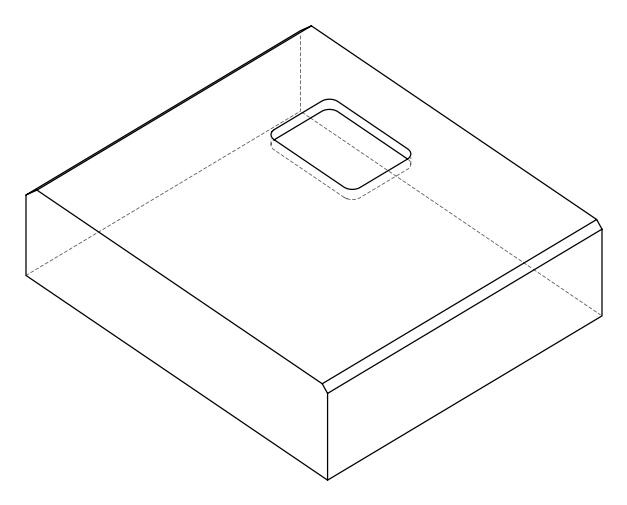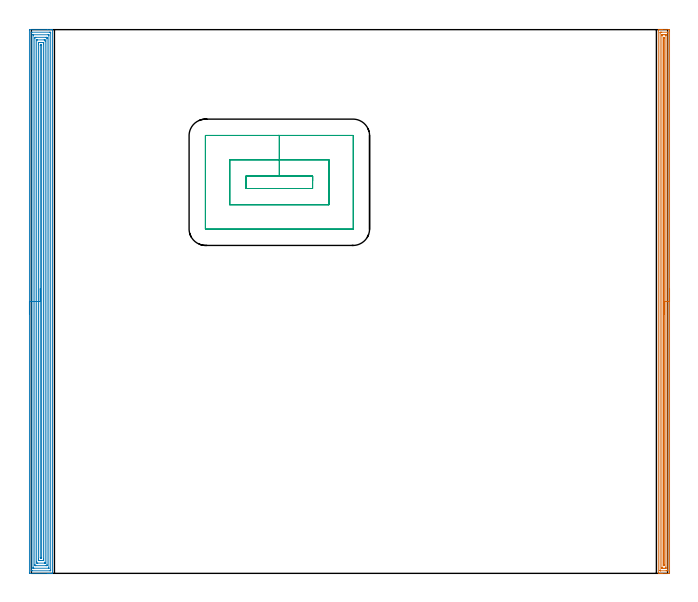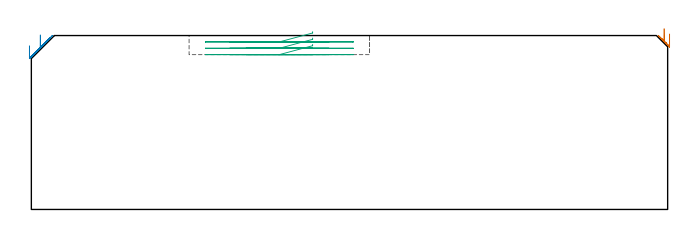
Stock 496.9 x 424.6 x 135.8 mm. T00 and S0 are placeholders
(PLAN: 3 operations, 1 tool changes, 42.7 min)
(1 AREA_MILL | FG_CHAMFER_SURFACE | UGT0205_001 | 13.75 min | 16441 mm3)
(2 AREA_MILL_1 | FG_CHAMFER_SURFACE_1 | UGT0205_001 | 24.03 min | 68782 mm3)
(3 MILL_RECTANGULAR_POCKET | POCKET_RECTANGULAR_STRAIGHT | UGT0201_109 | Follow Part, ap 6.35, ae 75% | 4.93 min | 204930 mm3)
(TOOL UGT0205_001 | Chamfer Mill 20 x 3 x 45 deg. | D20 FL50 Z2)
(TOOL UGT0201_109 | End Mill 25.4 mm | D25.4 FL25 Z2)
(OP 1 AREA_MILL)
G17 G21 G94 G90
T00 M6
G54
G17 G0 G90 X498.4 Y222.3 S1061 M3
G43 Z145.8 H0
Z137.
G94 G1 Y222.262 Z136.128 F250.
Y222.148 Z135.264
Y221.959 Z134.412
Y221.697 Z133.58
Y221.363 Z132.774
Y220.96 Z132.
Y220.491 Z131.264
Y219.96 Z130.572
Y219.371 Z129.929
Y218.728 Z129.34
Y218.036 Z128.808
Y217.3 Z128.34
Y216.526 Z127.937
Y215.72 Z127.603
Y214.888 Z127.341
Y214.036 Z127.152
Y213.172 Z127.038
Y212.3 Z127.
Y1.065
X498.399 Y0.616 Z127.001
X498.395 Y0.176 Z127.003
X498.392 Y0.01 Z127.006
X497.962 Y0. Z127.435
X492.679 Z132.715
X492.132 Z133.265
X491.799 Z133.597
X491.251 Z134.145
X490.918 Z134.477
X490.252 Z135.147
X489.931 Z135.468
X489.599 Y0.003 Z135.791
X489.6 Y0.169 Z135.8
Y424.431
X489.599 Y424.596 Z135.792
X489.932 Y424.6 Z135.468
X490.252 Z135.148
X490.918 Z134.477
X492.132 Z133.265
X492.679 Z132.715
X497.689 Z127.709
X497.962 Y424.597 Z127.435
X498.392 Y424.59 Z127.006
X498.395 Y424.424 Z127.003
X498.399 Y423.984 Z127.001
X498.4 Y423.54 Z127.
Y212.3
X496.986 Z128.414
X496.985 Y2.5 Z128.415
X496.984 Y2.402 Z128.416
X496.979 Y2.014 Z128.421
X496.594 Y2.003 Z128.806
X496.201 Y2.001 Z129.199
X495.717 Y2. Z129.683
X491.106 Z134.294
X491.075 Y2.002 Z134.325
X491.043 Y2.005 Z134.357
X491.023 Y2.01 Z134.377
X491.021 Y2.034 Z134.379
X491.015 Y2.304 Z134.385
Y422.1
X491.016 Y422.198 Z134.384
X491.021 Y422.586 Z134.379
X491.406 Y422.597 Z133.994
X491.799 Y422.599 Z133.601
X492.283 Y422.6 Z133.117
X496.894 Z128.506
X496.925 Y422.599 Z128.475
X496.957 Y422.595 Z128.443
X496.977 Y422.59 Z128.423
X496.979 Y422.566 Z128.421
X496.985 Y422.296 Z128.415
X496.986 Y212.3 Z128.414
X495.572 Z129.828
X495.571 Y4.828 Z129.829
X495.567 Y4.188 Z129.833
X495.565 Y4.062 Z129.835
X495.562 Y4.01 Z129.838
X495.502 Y4.004 Z129.898
X495.321 Y4.002 Z130.079
X494.626 Y4. Z130.774
X493.745 Z131.655
X492.865 Z132.535
X492.679 Y4.003 Z132.721
X492.494 Y4.007 Z132.906
X492.445 Y4.01 Z132.955
X492.435 Y4.039 Z132.965
X492.432 Y4.104 Z132.968
X492.43 Y4.188 Z132.97
X492.429 Y4.443 Z132.971
Y419.772
X492.433 Y420.412 Z132.967
X492.435 Y420.538 Z132.965
X492.438 Y420.59 Z132.962
X492.498 Y420.596 Z132.902
X492.679 Y420.598 Z132.721
X493.374 Y420.6 Z132.026
X494.255 Z131.145
X495.135 Z130.265
X495.321 Y420.597 Z130.079
X495.506 Y420.593 Z129.894
X495.555 Y420.59 Z129.845
X495.565 Y420.561 Z129.835
X495.568 Y420.496 Z129.832
X495.57 Y420.412 Z129.83
X495.571 Y420.157 Z129.829
X495.572 Y212.3 Z129.828
X494.157 Z131.243
Y6.549
X494.155 Y6.264 Z131.245
X494.152 Y6.102 Z131.248
X494.149 Y6.01 Z131.251
X494.104 Y6.007 Z131.296
X494. Y6.005 Z131.4
X493.896 Y6.007 Z131.504
X493.851 Y6.01 Z131.549
X493.848 Y6.103 Z131.552
X493.845 Y6.262 Z131.555
X493.843 Y6.581 Z131.557
Y6.868
Y418.019
X493.845 Y418.336 Z131.555
X493.848 Y418.497 Z131.552
X493.851 Y418.59 Z131.549
X493.896 Y418.593 Z131.504
X494. Y418.595 Z131.4
X494.104 Y418.593 Z131.296
X494.149 Y418.59 Z131.251
X494.152 Y418.497 Z131.248
X494.155 Y418.338 Z131.245
X494.157 Y418.019 Z131.243
Y417.732
Y212.3
Y211.428 Z131.281
Y210.563 Z131.395
Y209.712 Z131.583
Y208.88 Z131.846
Y208.074 Z132.18
Y207.3 Z132.582
Y206.564 Z133.051
Y205.872 Z133.582
Y205.229 Z134.172
Y204.64 Z134.815
Y204.108 Z135.507
Y203.64 Z136.243
Y203.237 Z137.017
Y202.903 Z137.822
Y202.641 Z138.654
Y202.452 Z139.506
Y202.338 Z140.371
Y202.3 Z141.243
G0 Z145.8
M5
M2
(OP 2 AREA_MILL_1)
G17 G21 G94 G90
T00 M6
G54
G17 G0 G90 X-1.5 Y202.3 S1061 M3
G43 Z145.8 H0
Z127.8
G94 G1 Y202.338 Z126.928 F250.
Y202.452 Z126.064
Y202.641 Z125.212
Y202.903 Z124.38
Y203.237 Z123.574
Y203.64 Z122.8
Y204.108 Z122.064
Y204.64 Z121.372
Y205.229 Z120.729
Y205.872 Z120.14
Y206.564 Z119.608
Y207.3 Z119.14
Y208.074 Z118.737
Y208.88 Z118.403
Y209.712 Z118.141
Y210.563 Z117.952
Y211.428 Z117.838
Y212.3 Z117.8
Y423.984
X-1.497 Y424.322 Z117.802
X-1.492 Y424.59 Z117.806
X-1.221 Y424.6 Z118.077
X12.665 Z131.96
X15.056 Z134.351
X15.729 Z135.028
X16.079 Z135.379
X16.459 Y424.594 Z135.751
X16.497 Y424.59 Z135.788
X16.5 Y424.431 Z135.8
Y0.169
X16.497 Y0.01 Z135.788
X16.46 Y0.006 Z135.751
X16.079 Y0. Z135.379
X15.728 Z135.028
X15.056 Z134.351
X13.83 Z133.127
X13.278 Z132.572
X12.665 Z131.96
X-1.221 Y0.001 Z118.076
X-1.492 Y0.01 Z117.806
X-1.499 Y0.28 Z117.799
Y0.305
X-1.5 Y212.3 Z117.8
X-0.086 Z119.214
X-0.085 Y422.198 Z119.215
X-0.084 Y422.227 Z119.216
X-0.056 Y422.59 Z119.244
X0.434 Y422.599 Z119.734
X14.167 Y422.6 Z133.467
X14.657 Y422.599 Z133.957
X15.056 Y422.59 Z134.356
X15.084 Y422.198 Z134.384
X15.085 Y422.168 Z134.385
Y2.402
X15.084 Y2.373 Z134.384
X15.056 Y2.01 Z134.356
X14.566 Y2.001 Z133.866
X0.833 Y2. Z120.133
X0.343 Y2.001 Z119.643
X-0.056 Y2.01 Z119.244
X-0.084 Y2.402 Z119.216
X-0.085 Y2.432 Z119.215
X-0.086 Y212.3 Z119.214
X1.328 Z120.628
X1.329 Y420.511 Z120.629
X1.33 Y420.56 Z120.63
X1.332 Y420.583 Z120.632
X1.334 Y420.588 Z120.634
X1.348 Y420.591 Z120.648
X1.536 Y420.599 Z120.836
X13.09 Y420.6 Z132.39
X13.278 Y420.599 Z132.578
X13.465 Y420.595 Z132.765
X13.59 Y420.59 Z132.89
X13.665 Y420.582 Z132.965
X13.667 Y420.543 Z132.967
X13.669 Y420.412 Z132.969
X13.671 Y420.016 Z132.971
Y4.089
X13.67 Y4.04 Z132.97
X13.668 Y4.017 Z132.968
X13.666 Y4.012 Z132.966
X13.652 Y4.009 Z132.952
X13.464 Y4.001 Z132.764
X1.909 Y4. Z121.209
X1.722 Y4.001 Z121.022
X1.535 Y4.005 Z120.835
X1.41 Y4.01 Z120.71
X1.335 Y4.018 Z120.635
X1.333 Y4.057 Z120.633
X1.331 Y4.188 Z120.631
X1.329 Y4.584 Z120.629
X1.328 Y212.3 Z120.628
X2.743 Z122.043
Y417.732
X2.748 Y418.488 Z122.048
X2.751 Y418.59 Z122.051
X2.852 Y418.594 Z122.152
X3.068 Y418.598 Z122.368
X3.5 Y418.6 Z122.8
X11.525 Z130.825
X11.941 Y418.598 Z131.241
X12.149 Y418.594 Z131.449
X12.246 Y418.59 Z131.546
X12.25 Y418.521 Z131.55
X12.257 Y417.865 Z131.557
Y417.732
Y6.868
X12.252 Y6.112 Z131.552
X12.249 Y6.01 Z131.549
X12.148 Y6.006 Z131.448
X11.932 Y6.002 Z131.232
X11.5 Y6. Z130.8
X3.475 Z122.775
X3.059 Y6.002 Z122.359
X2.851 Y6.006 Z122.151
X2.754 Y6.01 Z122.054
X2.75 Y6.079 Z122.05
X2.743 Y6.735 Z122.043
Y6.868
Y212.3
X4.157 Z123.457
Y416.179
X4.16 Y416.412 Z123.46
X4.164 Y416.565 Z123.464
X4.17 Y416.591 Z123.47
X4.186 Y416.595 Z123.486
X4.226 Y416.598 Z123.526
X4.389 Y416.6 Z123.689
X4.627 Z123.927
X9.96 Z129.26
X10.611 Y416.594 Z129.911
X10.821 Y416.59 Z130.121
X10.836 Y416.178 Z130.136
X10.841 Y415.946 Z130.141
X10.843 Y415.713 Z130.143
Y8.421
X10.84 Y8.188 Z130.14
X10.836 Y8.035 Z130.136
X10.83 Y8.009 Z130.13
X10.814 Y8.005 Z130.114
X10.774 Y8.002 Z130.074
X10.611 Y8. Z129.911
X10.373 Z129.673
X5.04 Z124.34
X4.389 Y8.006 Z123.689
X4.179 Y8.01 Z123.479
X4.164 Y8.421 Z123.464
X4.159 Y8.654 Z123.459
X4.157 Y8.887 Z123.457
Y212.3
X5.571 Z124.871
Y413.266
X5.572 Y413.864 Z124.872
X5.574 Y414.159 Z124.874
X5.578 Y414.458 Z124.878
X5.588 Y414.59 Z124.888
X5.732 Y414.596 Z125.032
X6.167 Y414.599 Z125.467
X6.617 Y414.6 Z125.917
X8.395 Z127.695
X8.833 Y414.599 Z128.133
X9.287 Y414.596 Z128.587
X9.405 Y414.59 Z128.705
X9.422 Y414.58 Z128.722
X9.424 Y414.542 Z128.724
X9.427 Y414.456 Z128.727
X9.428 Y414.159 Z128.728
X9.429 Y413.561 Z128.729
Y11.334
X9.428 Y10.736 Z128.728
X9.426 Y10.441 Z128.726
X9.422 Y10.142 Z128.722
X9.412 Y10.01 Z128.712
X9.268 Y10.004 Z128.568
X8.833 Y10.001 Z128.133
X8.383 Y10. Z127.683
X6.605 Z125.905
X6.167 Y10.001 Z125.467
X5.713 Y10.004 Z125.013
X5.595 Y10.01 Z124.895
X5.578 Y10.02 Z124.878
X5.576 Y10.058 Z124.876
X5.573 Y10.144 Z124.873
X5.572 Y10.441 Z124.872
X5.571 Y11.039 Z124.871
Y212.3
X6.985 Z126.285
Y412.443
X6.987 Y412.514 Z126.287
X6.989 Y412.561 Z126.289
X6.992 Y412.59 Z126.292
X7. Y412.592 Z126.3
X7.056 Y412.595 Z126.356
X7.722 Y412.596 Z127.022
X7.944 Y412.59 Z127.244
X8.008 Y412.576 Z127.308
X8.012 Y412.443 Z127.312
X8.014 Y412.373 Z127.314
Y12.157
X8.013 Y12.086 Z127.313
X8.011 Y12.039 Z127.311
X8.008 Y12.01 Z127.308
X8. Y12.008 Z127.3
X7.944 Y12.005 Z127.244
X7.278 Y12.004 Z126.578
X7.056 Y12.01 Z126.356
X6.992 Y12.024 Z126.292
X6.988 Y12.157 Z126.288
X6.986 Y12.227 Z126.286
X6.985 Y212.3 Z126.285
Y213.172 Z126.323
Y214.036 Z126.437
Y214.888 Z126.626
Y215.72 Z126.888
Y216.526 Z127.222
Y217.3 Z127.625
Y218.036 Z128.094
Y218.728 Z128.625
Y219.371 Z129.214
Y219.96 Z129.857
Y220.491 Z130.55
Y220.96 Z131.285
Y221.363 Z132.059
Y221.697 Z132.865
Y221.959 Z133.697
Y222.148 Z134.549
Y222.262 Z135.414
Y222.3 Z136.285
G0 Z145.8
M5
M2
(OP 3 MILL_RECTANGULAR_POCKET)
G17 G21 G94 G90
T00 M6
G54
G17 G0 G90 X219.65 Y306.518 S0 M3
G43 Z145.8 H0
Z138.8
G94 G1 Y310.25 Z137.8 F250.
X193.65 Z130.833
X167.65 F500.
Y300.55
X219.65
Y310.25
X193.65
Y322.95
X154.95
Y287.85
X232.35
Y322.95
X193.65
Y342.
X136.1
G3 X135.9 Y341.8 R0.2
G1 Y269.
G3 X136.1 Y268.8 R0.2
G1 X251.2
G3 X251.4 Y269. R0.2
G1 Y341.8
G3 X251.2 Y342. R0.2
G1 X193.65
X192.65
G0 X219.65 Y306.518 Z133.833
G1 Y310.25 Z132.833 F250.
X193.65 Z125.867
X167.65 F500.
Y300.55
X219.65
Y310.25
X193.65
Y322.95
X154.95
Y287.85
X232.35
Y322.95
X193.65
Y342.
X136.1
G3 X135.9 Y341.8 R0.2
G1 Y269.
G3 X136.1 Y268.8 R0.2
G1 X251.2
G3 X251.4 Y269. R0.2
G1 Y341.8
G3 X251.2 Y342. R0.2
G1 X193.65
X192.65
G0 X219.65 Y306.518 Z128.867
G1 Y310.25 Z127.867 F250.
X193.65 Z120.9
X167.65 F500.
Y300.55
X219.65
Y310.25
X193.65
Y322.95
X154.95
Y287.85
X232.35
Y322.95
X193.65
Y342.
X136.1
G3 X135.9 Y341.8 R0.2
G1 Y269.
G3 X136.1 Y268.8 R0.2
G1 X251.2
G3 X251.4 Y269. R0.2
G1 Y341.8
G3 X251.2 Y342. R0.2
G1 X193.65
X192.65
G0 Z145.8
M5
M2
